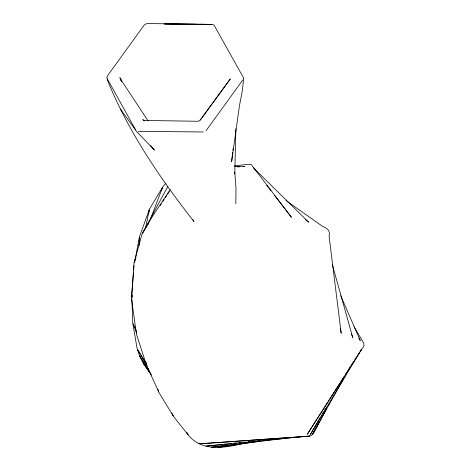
<?xml version="1.0" encoding="UTF-8"?>
<svg xmlns="http://www.w3.org/2000/svg" width="471" height="471" viewBox="0 0 471 471"><rect width="100%" height="100%" fill="white"/><g stroke="black" fill="none" stroke-linecap="round" stroke-linejoin="round"><path stroke-width="0.71" d="M235.824 203.79L235.995 188.371L234.788 172.092M235.883 128.754L234.758 173.787L234.652 172.321M243.071 443.505C224.414 447.98 201.759 452.019 188.035 434.733L173.64 416.617L159.151 392.855L146.41 365.001L136.425 334.127L136.349 330.919M139.016 245.791L139.475 236.695L149.56 209L163.001 186.528L165.869 183.36M133.511 272.238L131.721 294.887L131.833 297.766M133.682 270.048L134.029 265.662M148.877 212.904L149.183 209.989L145.58 228.011M232.65 152.451L231.602 161.806L239.409 105.922L242.282 90.98L243.625 79.334L243.36 77.415M232.892 150.29L233.057 148.848M134.83 261.364L139.269 237.72L139.428 240.657M132.186 295.064L131.58 298.973L136.278 333.121M132.204 295.823L131.609 297.949L133.988 263.218L141.965 234.27L167.794 186.487M161.671 190.296L162.46 187.464L150.791 218.314M136.007 257.396L134.188 262.2L134.8 260.869M229.724 79.687L230.213 78.728M326.833 408.122L313.515 433.485L310.795 435.875L206.051 446.125L222.789 444.388M328.54 404.872L329.223 403.57M318.926 422.14L312.367 434.445L343.83 378.29M344.542 377.012L345.261 375.74M320.239 417.547L310.23 434.704L359.391 352.832M320.981 416.276L321.722 415.01M322.464 413.738L323.571 411.831M324.684 409.923L325.426 408.657M360.144 351.572L361.281 349.682M327.386 402.752L307.31 434.244L363.971 345.861L363.742 343.171L353.992 326.721M328.169 401.516L339.585 383.606M340.768 381.757L344.307 376.199M345.49 374.345L346.674 372.49M347.457 371.254L353.756 361.375M354.94 359.526L356.512 357.053M358.084 354.586L358.873 353.35M360.056 351.496L361.233 349.647M147.07 225.915L142.313 233.275L152.739 215.977L170.178 189.701M147.865 224.691L148.659 223.466M160.164 205.692L161.353 203.855M162.937 201.405L164.126 199.563M165.321 197.726L166.905 195.277M167.7 194.046L169.283 191.597M206.18 130.544L242.83 79.917M200.358 120.123L201.217 118.939M202.083 117.744L230.06 79.275L200.14 120.017L198.397 121.271L143.62 120.452L144.373 120.835L143.496 120.346M244.514 443.246L245.962 442.993M247.41 442.74L248.859 442.487M250.301 442.234L251.75 441.981M226.698 445.854L217.325 447.444L257.089 441.574M228.141 445.613L229.583 445.366M258.532 441.362L260.704 441.044M262.147 440.832L263.595 440.615M225.061 445.372L211.291 447.256L286.156 438.224M226.51 445.172L228.682 444.877M230.861 444.577L232.309 444.383M234.481 444.082L235.93 443.888M287.61 438.048L289.789 437.783M291.973 437.524L293.421 437.347M234.752 165.81L249.265 164.255L251.343 164.667L291.472 217.302L274.41 195.265M224.249 444.235L227.157 443.935M228.618 443.782L231.526 443.482M233.71 443.258L236.625 442.952M238.803 442.728L240.987 442.499M243.171 442.275L245.356 442.045M248.27 441.745L249.724 441.592M253.363 441.215L254.817 441.062M257.731 440.762L259.185 440.609M237.478 166.958L239.674 166.775M243.336 166.469L244.802 166.351L234.576 166.64M164.526 23.962L198.15 24.257M200.34 24.274L212.032 24.38L214.022 25.034L243.065 77.044M138.256 131.385L203.307 131.957M164.456 23.968L195.753 24.257M198.662 24.286L211.767 24.41L147.405 23.55L145.309 24.162L144.114 25.222L107.459 75.849L106.976 76.808L107.005 78.845M198.544 443.246L199.474 443.658M285.832 200.446L321.793 225.827C326.421 228.094 330.724 230.042 329.058 235.995L341.192 333.333L340.345 328.269M305.232 219.486L308.664 222.224L253.457 167.876M121.583 110.544L120.647 109.413L136.755 131.697L154.423 150.096L150.673 145.574M266.78 185.409L270.819 190.625M150.979 374.162L143.125 363.006L139.687 356.117L137.055 348.357L132.775 322.923L131.886 299.203M149.607 371.849L143.125 363.006L151.409 375.051M147.058 367.062L139.687 356.117L149.961 372.196M147.876 368.281L148.695 369.5M148.029 120.829L120.217 78.575L121.477 81.212M144.314 360.521L137.414 349.311L147.164 365.767M145.08 361.769L145.845 363.017M186.534 432.201L188.035 434.733L187.058 432.767M358.825 338.037L360.274 340.586L340.686 295.67M107.229 78.728L135.619 129.925M135.942 329.812L133.016 323.913L136.231 331.29M121.736 81.524L119.893 77.609L121.441 80.918M192.798 219.427L193.999 221.582C159.787 177.885 128.118 131.556 107.341 79.805M171.903 413.079L173.069 415.763L172.592 414.374M351.484 334.122L352.744 337.56L332.385 264.832M157.915 389.111L158.703 391.931M145.928 362.576L146.11 364.03L146.028 362.564M309.677 436.14L200.605 443.741L309.677 436.14M143.808 120.605L142.848 119.54L143.814 120.629"/></g></svg>
